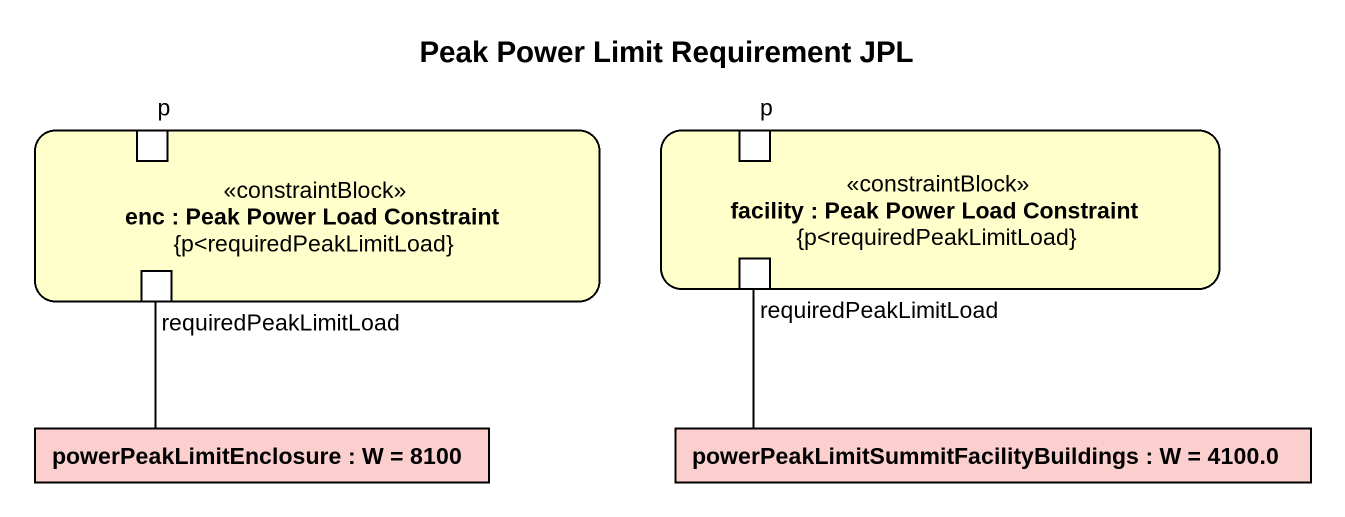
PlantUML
@startuml
title Peak Power Limit Requirement JPL
rectangle "enc : Peak Power Load Constraint\n{p<requiredPeakLimitLoad}" as enc <<constraintBlock>> {
  port p
  port requiredPeakLimitLoad
}
rectangle "facility : Peak Power Load Constraint\n{p<requiredPeakLimitLoad}" as facility <<constraintBlock>> {
  port "p" as p_2
  port "requiredPeakLimitLoad" as requiredPeakLimitLoad_2
}
rectangle "powerPeakLimitEnclosure : W = 8100" as powerPeakLimitEnclosure #FCCFCF
rectangle "powerPeakLimitSummitFacilityBuildings : W = 4100.0" as powerPeakLimitSummitFacility #FCCFCF
requiredPeakLimitLoad -- powerPeakLimitEnclosure
powerPeakLimitSummitFacility -up- requiredPeakLimitLoad_2
@enduml
